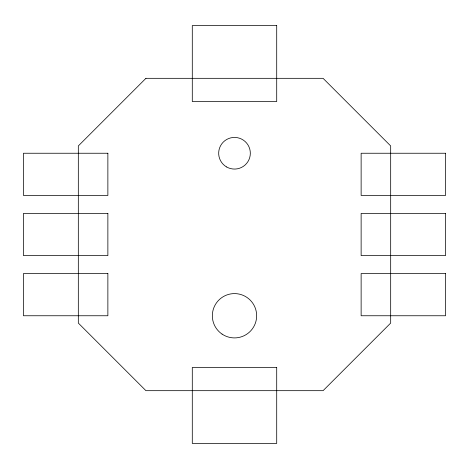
<?xml version="1.0" encoding="UTF-8"?>
<svg xmlns="http://www.w3.org/2000/svg" width="469" height="469" viewBox="0 0 469 469"><rect width="100%" height="100%" fill="white"/><g stroke="black" fill="none" stroke-linecap="round" stroke-linejoin="round"><path stroke-width="0.7" d="M145.929 78.323L78.323 145.929L78.323 323.071L145.929 390.677L323.071 390.677L390.677 323.071L390.677 145.929L323.071 78.323L145.929 78.323M276.71 25.561L192.29 25.561L192.29 101.538L276.71 101.538L276.71 25.561M107.87 153.246L23.45 153.246L23.45 195.456L107.87 195.456L107.87 153.246M445.55 153.246L361.13 153.246L361.13 195.456L445.55 195.456L445.55 153.246M107.87 213.395L23.45 213.395L23.45 255.605L107.87 255.605L107.87 213.395M445.55 213.395L361.13 213.395L361.13 255.605L445.55 255.605L445.55 213.395M107.87 273.544L23.45 273.544L23.45 315.754L107.87 315.754L107.87 273.544M445.55 273.544L361.13 273.544L361.13 315.754L445.55 315.754L445.55 273.544M276.71 367.462L192.29 367.462L192.29 443.44L276.71 443.44L276.71 367.462M222.077 334.104A22.16 22.16 0 0 0 256.602 317.337A22.16 22.16 0 0 0 224.815 295.822A22.16 22.16 0 0 0 222.077 334.104M226.586 166.952A15.829 15.829 0 0 0 250.329 153.246A15.829 15.829 0 0 0 226.586 139.539A15.829 15.829 0 0 0 226.586 166.952"/></g></svg>
